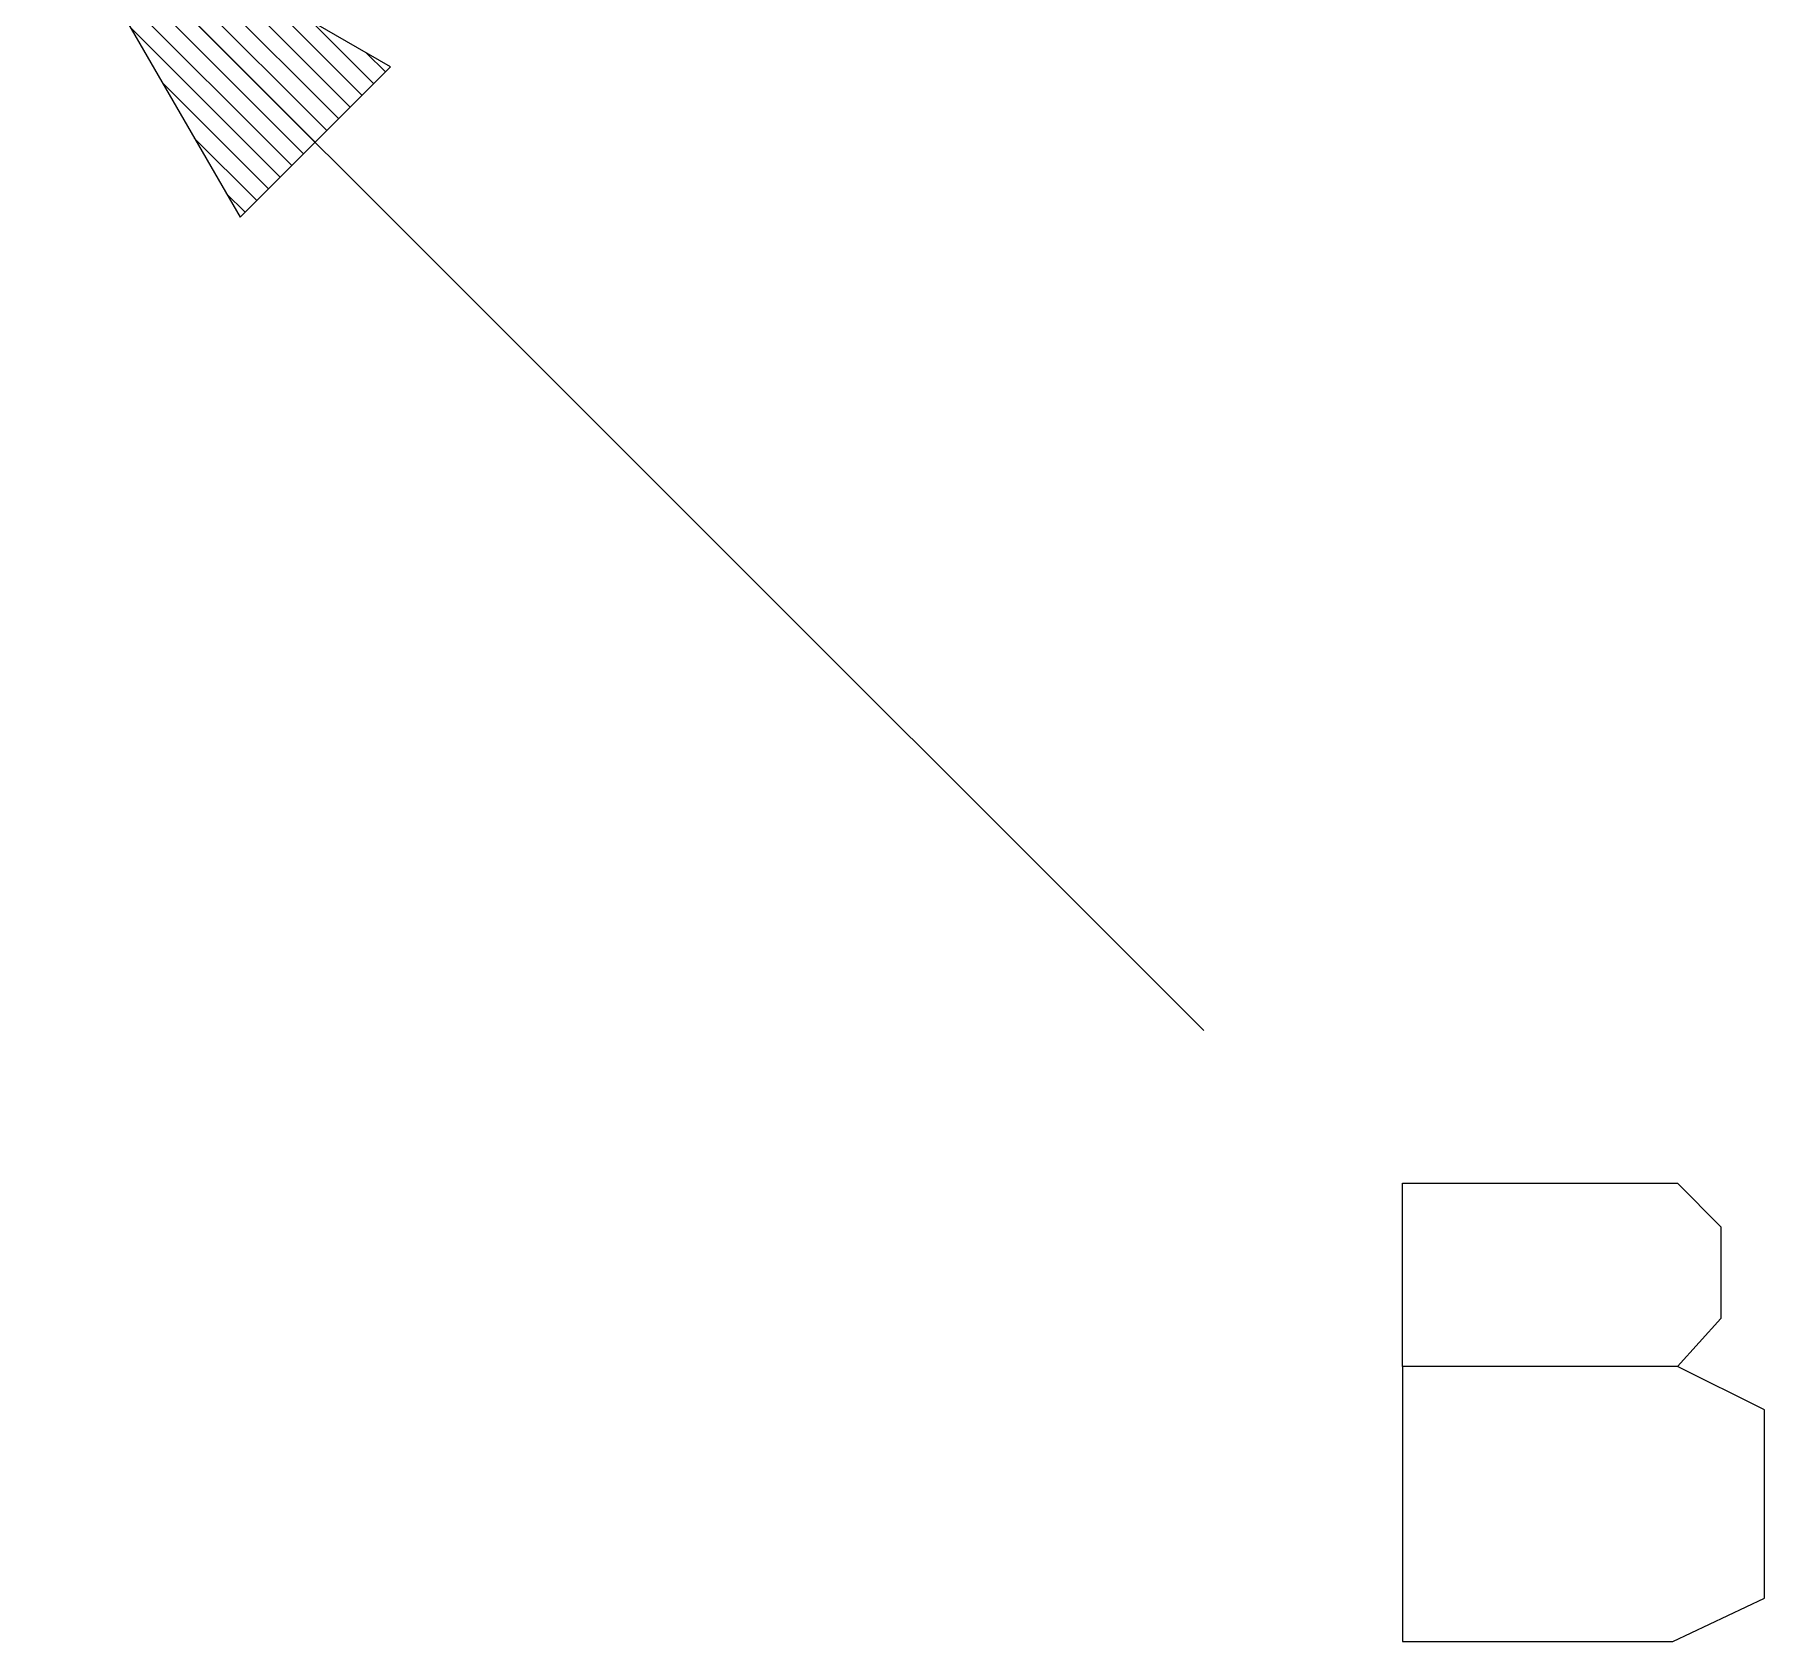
# Model space of a CAD drawing. Header units: millimetres. Extents: x 0 to 2941, y -405 to 1422.
# Drawn here: x 1284.5 to 1389.1, y 176 to 273.2 of the extents above; entities that cross this region are included whole.
import ezdxf

# ---------------------------------------------------------------- set-up
doc = ezdxf.new("R2010")
doc.units = ezdxf.units.MM
doc.layers.add('FINE', color=9, linetype='Continuous')

msp = doc.modelspace()

# ---------------------------------------------------------------- linework, layer by layer
at = {"layer": 'FINE', "lineweight": 9}
for p, q in [((1301.5, 266.69), (1284.53, 283.66)), ((1301.5, 266.69), (1284.53, 283.66)), ((1302.21, 267.39), (1287.88, 281.72)), ((1300.8, 265.98), (1286.46, 280.31)), ((1302.92, 268.1), (1291.22, 279.79)), ((1303.62, 268.81), (1294.57, 277.86)), ((1300.09, 265.27), (1288.4, 276.96)), ((1304.33, 269.51), (1297.92, 275.93)), ((1299.38, 264.56), (1290.33, 273.62)), ((1305.04, 270.22), (1301.26, 274)), ((1305.75, 270.93), (1304.61, 272.07)), ((1305.75, 270.93), (1304.61, 272.07)), ((1298.67, 263.86), (1292.26, 270.27)), ((1297.97, 263.15), (1294.19, 266.93)), ((1297.26, 262.44), (1296.12, 263.58)), ((1297.26, 262.44), (1296.12, 263.58))]:
    msp.add_line(p, q, dxfattribs=at)
for points in [[(1355.24, 212.95), (1284.53, 283.66), (1296.96, 262.14), (1306.05, 271.23), (1284.53, 283.66)], [(1367.25, 192.62), (1367.25, 203.71), (1383.88, 203.71), (1386.5, 201.08), (1386.5, 195.54), (1383.88, 192.62), (1367.25, 192.62), (1367.25, 176), (1383.58, 176), (1389.13, 178.62), (1389.13, 190), (1383.88, 192.62)]]:
    msp.add_lwpolyline(points, dxfattribs=at)

doc.saveas('drawing.dxf')
